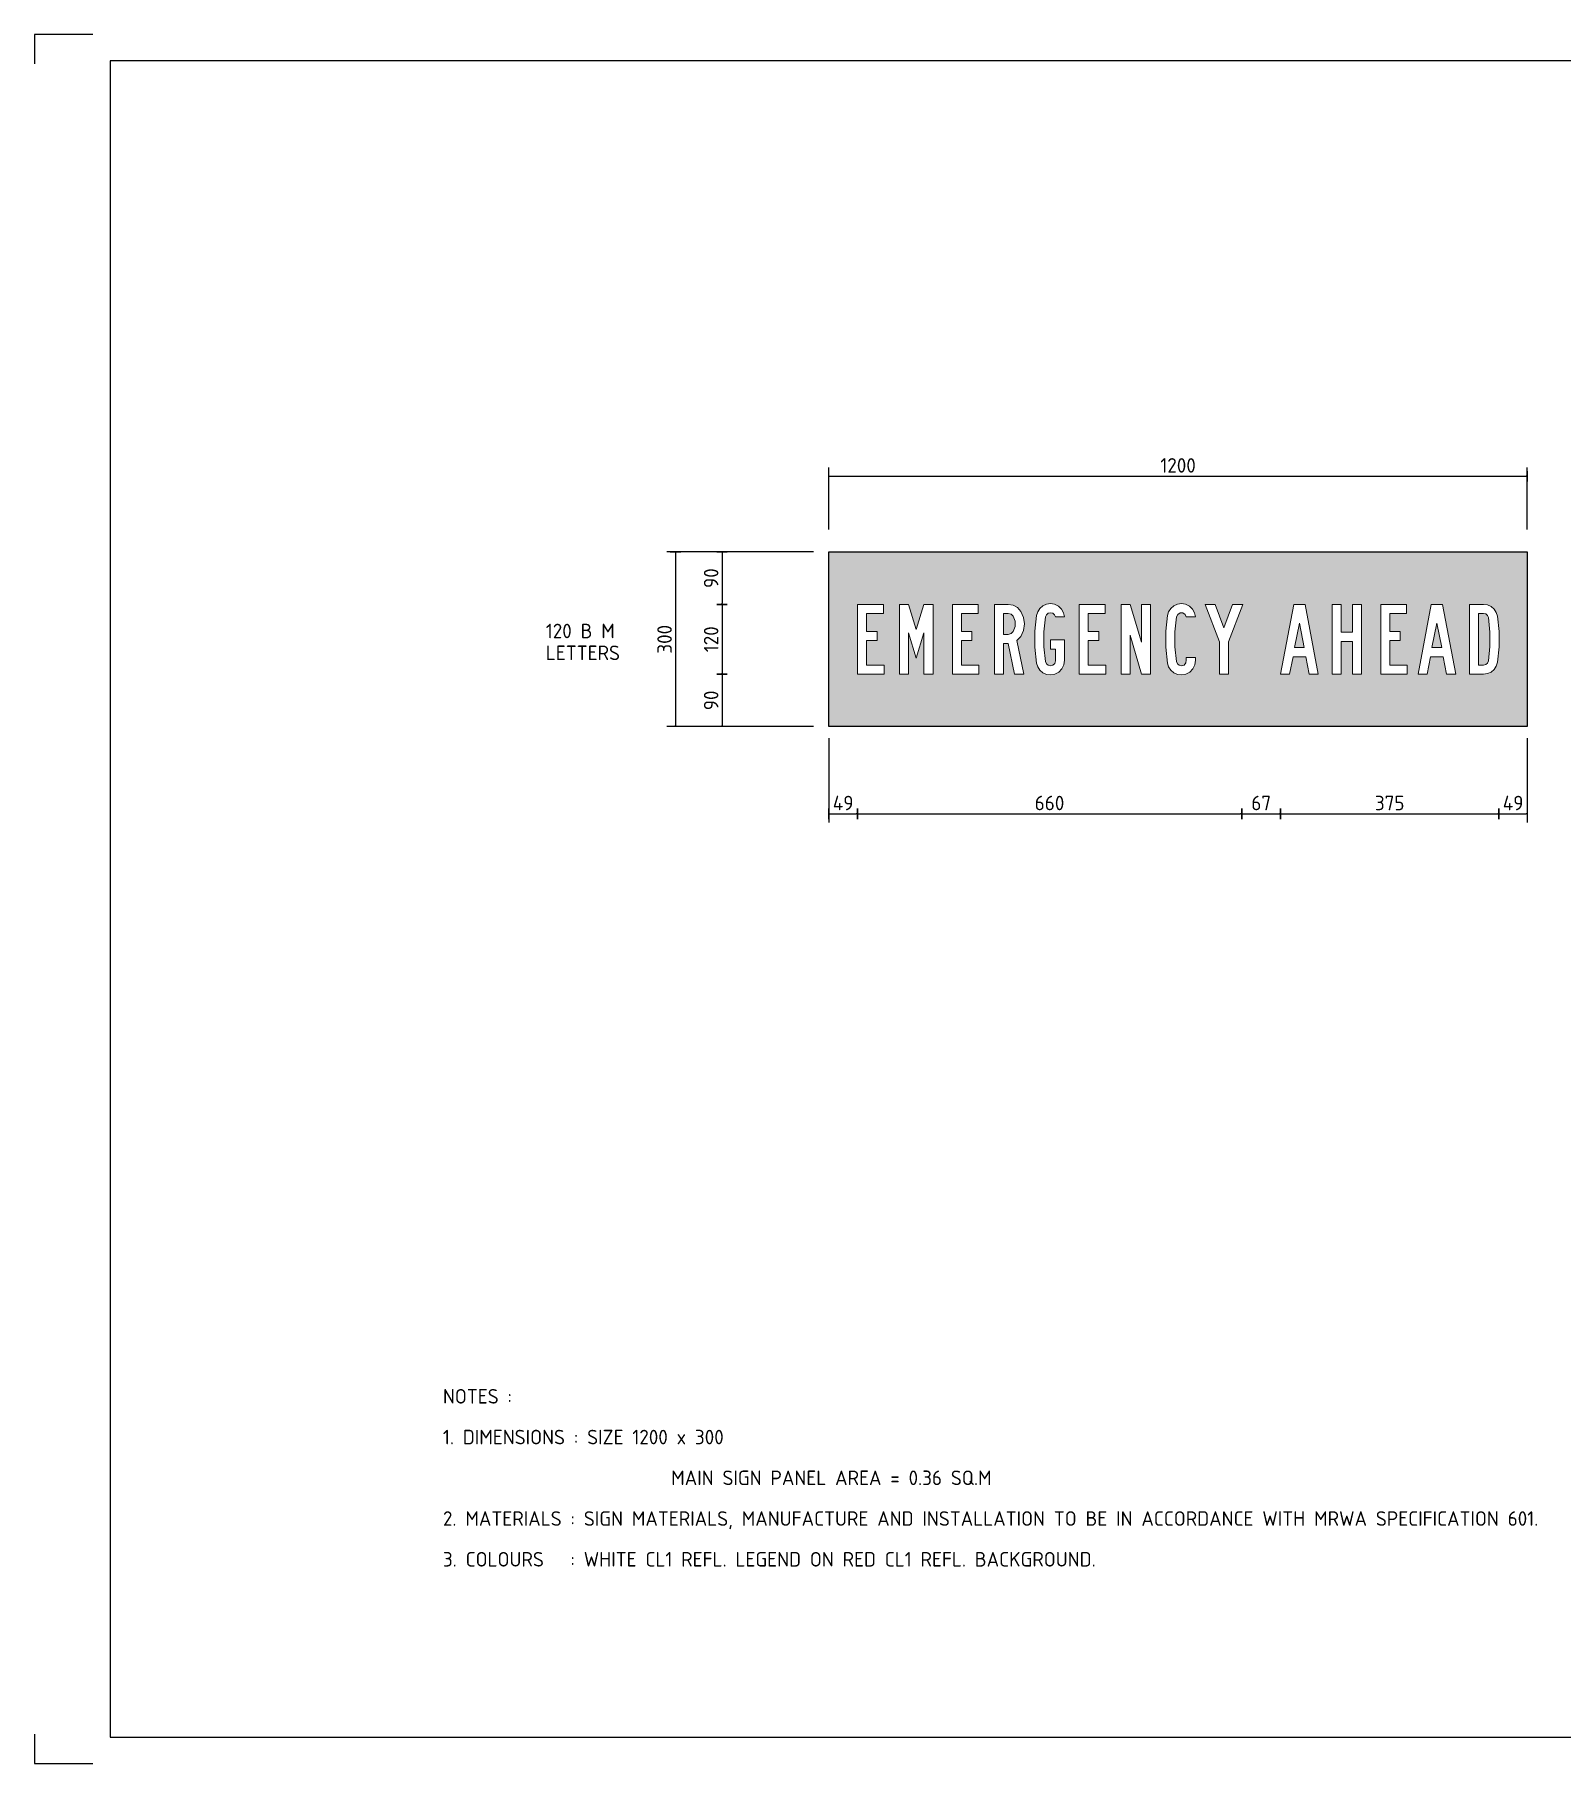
# Model space of a CAD drawing. Extents: x 0 to 420, y 0 to 297.
# Drawn here: x 0 to 262.3, y 0 to 297 of the extents above; entities that cross this region are included whole.
import ezdxf
from ezdxf.enums import TextEntityAlignment as Align

# ---------------------------------------------------------------- set-up
doc = ezdxf.new("R2010")
doc.units = 0
doc.layers.get('0').update_dxf_attribs({"linetype": 'CONTINUOUS'})
doc.layers.get('DEFPOINTS').update_dxf_attribs({"linetype": 'CONTINUOUS'})
for name, color, linetype in [('COMMENTS', 4, 'CONTINUOUS'), ('L25', 1, 'CONTINUOUS'), ('L35', 3, 'CONTINUOUS'), ('NOTES', 1, 'CONTINUOUS'), ('red', 10, 'CONTINUOUS'), ('T25', 1, 'CONTINUOUS'), ('TBLK18', 4, 'CONTINUOUS'), ('TBLK25', 1, 'CONTINUOUS'), ('TBLK35', 3, 'CONTINUOUS'), ('TBLK50', 7, 'CONTINUOUS')]:
    doc.layers.add(name, color=color, linetype=linetype)
doc.styles.add('ISO', font='iso3098b.shx')
doc.dimstyles.new('SIGNSDIM', dxfattribs={"dimtxt": 2.5, "dimasz": 0.2, "dimexe": 1.5, "dimexo": 2, "dimtad": 1, "dimdec": 4, "dimlfac": 10, "dimrnd": 1, "dimdsep": 46, "dimtxsty": 'ISO', "dimblk": 'SGNDIM', "dimcen": 2.5, "dimse2": 1, "dimadec": 0, "dimazin": 0, "dimtfac": 1, "dimtdec": 4, "dimtix": 1, "dimtmove": 0, "dimatfit": 3, "dimldrblk": 'SGNDIM', "dimfxl": 1, "dimtolj": 1, "dimtzin": 0, "dimarcsym": 0})

# ---------------------------------------------------------------- blocks, each defined once
blk = doc.blocks.new('SGNDIM')
for p, q in [((0, 0), (-1, 0)), ((0, 4.5), (0, -4.5))]:
    blk.add_line(p, q)
blk = doc.blocks.new('*D2')
at = {"layer": 'DEFPOINTS', "color": 0, "transparency": 16777216}
for p in [(135.83, 208.12), (110.11, 178.12), (135.83, 178.12)]:
    blk.add_point(p, dxfattribs=at)
at = {"layer": 'T25', "color": 0, "lineweight": -2, "transparency": 16777216}
for p, q in [((133.83, 208.12), (108.61, 208.12)), ((110.11, 207.92), (110.11, 178.32)), ((133.83, 178.12), (108.61, 178.12))]:
    blk.add_line(p, q, dxfattribs=at)
at = {"layer": 'T25', "color": 0, "lineweight": -2, "transparency": 16777216, "xscale": 0.2, "yscale": 0.2, "zscale": 0.2}
for p, rotation in [((110.11, 208.12), 90), ((110.11, 178.12), 270)]:
    blk.add_blockref('SGNDIM', p, dxfattribs=dict(at, rotation=rotation))
at = {"layer": 'T25', "color": 0, "transparency": 16777216, "insert": (108.24, 193.12), "char_height": 2.5, "attachment_point": 5, "rotation": 90, "style": 'ISO'}
blk.add_mtext('\\A1;300', dxfattribs=at)
blk = doc.blocks.new('*D3')
at = {"layer": 'DEFPOINTS', "color": 0, "transparency": 16777216}
for p in [(136.47, 178.12), (141.36, 178.12), (141.36, 163.12)]:
    blk.add_point(p, dxfattribs=at)
at = {"layer": 'T25', "color": 0, "lineweight": -2, "transparency": 16777216}
for p, q in [((136.47, 176.12), (136.47, 161.62)), ((136.67, 163.12), (141.16, 163.12))]:
    blk.add_line(p, q, dxfattribs=at)
at = {"layer": 'T25', "color": 0, "lineweight": -2, "transparency": 16777216, "xscale": 0.2, "yscale": 0.2, "zscale": 0.2, "rotation": 180}
blk.add_blockref('SGNDIM', (136.47, 163.12), dxfattribs=at)
at = {"layer": 'T25', "color": 0, "lineweight": -2, "transparency": 16777216, "xscale": 0.2, "yscale": 0.2, "zscale": 0.2}
blk.add_blockref('SGNDIM', (141.36, 163.12), dxfattribs=at)
at = {"layer": 'T25', "color": 0, "transparency": 16777216, "insert": (138.92, 164.99), "char_height": 2.5, "attachment_point": 5, "style": 'ISO'}
blk.add_mtext('\\A1;49', dxfattribs=at)
blk = doc.blocks.new('*D4')
at = {"layer": 'DEFPOINTS', "color": 0, "transparency": 16777216}
for p in [(141.36, 178.12), (207.41, 178.12), (207.41, 163.12)]:
    blk.add_point(p, dxfattribs=at)
at = {"layer": 'T25', "color": 0, "lineweight": -2, "transparency": 16777216}
blk.add_line((141.56, 163.12), (207.21, 163.12), dxfattribs=at)
at = {"layer": 'T25', "color": 0, "lineweight": -2, "transparency": 16777216, "xscale": 0.2, "yscale": 0.2, "zscale": 0.2, "rotation": 180}
blk.add_blockref('SGNDIM', (141.36, 163.12), dxfattribs=at)
at = {"layer": 'T25', "color": 0, "lineweight": -2, "transparency": 16777216, "xscale": 0.2, "yscale": 0.2, "zscale": 0.2}
blk.add_blockref('SGNDIM', (207.41, 163.12), dxfattribs=at)
at = {"layer": 'T25', "color": 0, "transparency": 16777216, "insert": (174.38, 164.99), "char_height": 2.5, "attachment_point": 5, "style": 'ISO'}
blk.add_mtext('\\A1;660', dxfattribs=at)
blk = doc.blocks.new('*D5')
at = {"layer": 'DEFPOINTS', "color": 0, "transparency": 16777216}
for p in [(207.41, 178.12), (214.08, 178.12), (214.08, 163.12)]:
    blk.add_point(p, dxfattribs=at)
at = {"layer": 'T25', "color": 0, "lineweight": -2, "transparency": 16777216}
blk.add_line((207.61, 163.12), (213.88, 163.12), dxfattribs=at)
at = {"layer": 'T25', "color": 0, "lineweight": -2, "transparency": 16777216, "xscale": 0.2, "yscale": 0.2, "zscale": 0.2, "rotation": 180}
blk.add_blockref('SGNDIM', (207.41, 163.12), dxfattribs=at)
at = {"layer": 'T25', "color": 0, "lineweight": -2, "transparency": 16777216, "xscale": 0.2, "yscale": 0.2, "zscale": 0.2}
blk.add_blockref('SGNDIM', (214.08, 163.12), dxfattribs=at)
at = {"layer": 'T25', "color": 0, "transparency": 16777216, "insert": (210.75, 164.99), "char_height": 2.5, "attachment_point": 5, "style": 'ISO'}
blk.add_mtext('\\A1;67', dxfattribs=at)
blk = doc.blocks.new('*D6')
at = {"layer": 'DEFPOINTS', "color": 0, "transparency": 16777216}
for p in [(214.08, 178.12), (251.58, 178.12), (251.58, 163.12)]:
    blk.add_point(p, dxfattribs=at)
at = {"layer": 'T25', "color": 0, "lineweight": -2, "transparency": 16777216}
blk.add_line((214.28, 163.12), (251.38, 163.12), dxfattribs=at)
at = {"layer": 'T25', "color": 0, "lineweight": -2, "transparency": 16777216, "xscale": 0.2, "yscale": 0.2, "zscale": 0.2, "rotation": 180}
blk.add_blockref('SGNDIM', (214.08, 163.12), dxfattribs=at)
at = {"layer": 'T25', "color": 0, "lineweight": -2, "transparency": 16777216, "xscale": 0.2, "yscale": 0.2, "zscale": 0.2}
blk.add_blockref('SGNDIM', (251.58, 163.12), dxfattribs=at)
at = {"layer": 'T25', "color": 0, "transparency": 16777216, "insert": (232.83, 164.99), "char_height": 2.5, "attachment_point": 5, "style": 'ISO'}
blk.add_mtext('\\A1;375', dxfattribs=at)
blk = doc.blocks.new('*D7')
at = {"layer": 'DEFPOINTS', "color": 0, "transparency": 16777216}
for p in [(251.58, 178.12), (256.47, 178.12), (256.47, 163.12)]:
    blk.add_point(p, dxfattribs=at)
at = {"layer": 'T25', "color": 0, "lineweight": -2, "transparency": 16777216}
for p, q in [((256.47, 176.12), (256.47, 161.62)), ((251.78, 163.12), (256.27, 163.12))]:
    blk.add_line(p, q, dxfattribs=at)
at = {"layer": 'T25', "color": 0, "lineweight": -2, "transparency": 16777216, "xscale": 0.2, "yscale": 0.2, "zscale": 0.2, "rotation": 180}
blk.add_blockref('SGNDIM', (251.58, 163.12), dxfattribs=at)
at = {"layer": 'T25', "color": 0, "lineweight": -2, "transparency": 16777216, "xscale": 0.2, "yscale": 0.2, "zscale": 0.2}
blk.add_blockref('SGNDIM', (256.47, 163.12), dxfattribs=at)
at = {"layer": 'T25', "color": 0, "transparency": 16777216, "insert": (254.03, 164.99), "char_height": 2.5, "attachment_point": 5, "style": 'ISO'}
blk.add_mtext('\\A1;49', dxfattribs=at)
blk = doc.blocks.new('*D8')
at = {"layer": 'DEFPOINTS', "color": 0, "transparency": 16777216}
for p in [(134.91, 208.12), (118.11, 199.12), (134.91, 199.12)]:
    blk.add_point(p, dxfattribs=at)
at = {"layer": 'T25', "color": 0, "lineweight": -2, "transparency": 16777216}
for p, q in [((132.91, 208.12), (116.61, 208.12)), ((118.11, 207.92), (118.11, 199.32))]:
    blk.add_line(p, q, dxfattribs=at)
at = {"layer": 'T25', "color": 0, "lineweight": -2, "transparency": 16777216, "xscale": 0.2, "yscale": 0.2, "zscale": 0.2}
for p, rotation in [((118.11, 208.12), 90), ((118.11, 199.12), 270)]:
    blk.add_blockref('SGNDIM', p, dxfattribs=dict(at, rotation=rotation))
at = {"layer": 'T25', "color": 0, "transparency": 16777216, "insert": (116.24, 203.62), "char_height": 2.5, "attachment_point": 5, "rotation": 90, "style": 'ISO'}
blk.add_mtext('\\A1;90', dxfattribs=at)
blk = doc.blocks.new('*D9')
at = {"layer": 'DEFPOINTS', "color": 0, "transparency": 16777216}
for p in [(146.11, 199.12), (118.11, 187.12), (146.11, 187.12)]:
    blk.add_point(p, dxfattribs=at)
at = {"layer": 'T25', "color": 0, "lineweight": -2, "transparency": 16777216}
blk.add_line((118.11, 198.92), (118.11, 187.32), dxfattribs=at)
at = {"layer": 'T25', "color": 0, "lineweight": -2, "transparency": 16777216, "xscale": 0.2, "yscale": 0.2, "zscale": 0.2}
for p, rotation in [((118.11, 199.12), 90), ((118.11, 187.12), 270)]:
    blk.add_blockref('SGNDIM', p, dxfattribs=dict(at, rotation=rotation))
at = {"layer": 'T25', "color": 0, "transparency": 16777216, "insert": (116.24, 193.12), "char_height": 2.5, "attachment_point": 5, "rotation": 90, "style": 'ISO'}
blk.add_mtext('\\A1;120', dxfattribs=at)
blk = doc.blocks.new('*D10')
at = {"layer": 'DEFPOINTS', "color": 0, "transparency": 16777216}
for p in [(134.91, 187.12), (118.11, 178.12), (134.91, 178.12)]:
    blk.add_point(p, dxfattribs=at)
at = {"layer": 'T25', "color": 0, "lineweight": -2, "transparency": 16777216}
for p, q in [((118.11, 186.92), (118.11, 178.32)), ((132.91, 178.12), (116.61, 178.12))]:
    blk.add_line(p, q, dxfattribs=at)
at = {"layer": 'T25', "color": 0, "lineweight": -2, "transparency": 16777216, "xscale": 0.2, "yscale": 0.2, "zscale": 0.2}
for p, rotation in [((118.11, 187.12), 90), ((118.11, 178.12), 270)]:
    blk.add_blockref('SGNDIM', p, dxfattribs=dict(at, rotation=rotation))
at = {"layer": 'T25', "color": 0, "transparency": 16777216, "insert": (116.24, 182.62), "char_height": 2.5, "attachment_point": 5, "rotation": 90, "style": 'ISO'}
blk.add_mtext('\\A1;90', dxfattribs=at)
blk = doc.blocks.new('*D11')
at = {"layer": 'DEFPOINTS', "color": 0, "transparency": 16777216}
for p in [(256.47, 221.12), (136.47, 209.97), (256.47, 209.97)]:
    blk.add_point(p, dxfattribs=at)
at = {"layer": 'T25', "color": 0, "lineweight": -2, "transparency": 16777216}
for p, q in [((136.47, 211.97), (136.47, 222.62)), ((136.67, 221.12), (256.27, 221.12)), ((256.47, 211.97), (256.47, 222.62))]:
    blk.add_line(p, q, dxfattribs=at)
at = {"layer": 'T25', "color": 0, "lineweight": -2, "transparency": 16777216, "xscale": 0.2, "yscale": 0.2, "zscale": 0.2, "rotation": 180}
blk.add_blockref('SGNDIM', (136.47, 221.12), dxfattribs=at)
at = {"layer": 'T25', "color": 0, "lineweight": -2, "transparency": 16777216, "xscale": 0.2, "yscale": 0.2, "zscale": 0.2}
blk.add_blockref('SGNDIM', (256.47, 221.12), dxfattribs=at)
at = {"layer": 'T25', "color": 0, "transparency": 16777216, "insert": (196.47, 222.99), "char_height": 2.5, "attachment_point": 5, "style": 'ISO'}
blk.add_mtext('\\A1;1200', dxfattribs=at)
blk = doc.blocks.new('BLK7DES')
at = {"layer": 'COMMENTS', "style": 'ISO'}
for s, p in [('120 B M', (0, 0)), ('LETTERS', (0, -3.75))]:
    blk.add_text(s, height=2.5, dxfattribs=at).set_placement(p)
blk = doc.blocks.new('A3BBLK')
at = {"layer": 'TBLK25'}
for p, q in [((10, 297), (0, 297)), ((0, 297), (0, 292)), ((0, 5), (0, 0)), ((0, 0), (10, 0))]:
    blk.add_line(p, q, dxfattribs=at)
at = {"layer": 'TBLK50'}
for p, q in [((415.5, 292.5), (13, 292.5)), ((13, 292.5), (13, 4.5)), ((13, 4.5), (415.5, 4.5))]:
    blk.add_line(p, q, dxfattribs=at)
blk = doc.blocks.new('a3_in_vtblk')
blk.add_blockref('A3BBLK', (0, 0))
at = {"layer": 'TBLK18', "style": 'ISO'}
for tag, p, height in [('GROUND_SURVEY_STD.', (381.88, 126.11), 1.8), ('SURVEY_CAPTURE_DATE', (381.95, 122.61), 1.8), ('MAPPING_SURVEY_STD.', (381.95, 119.11), 1.8), ('MAPPING_CAPTURE_DATE', (381.95, 115.61), 1.8), ('PROJECT_ZONE', (381.95, 112.11), 1.8), ('HEIGHT_DATUM', (381.95, 108.61), 1.8), ('CLIENT_STREET_NAME', (355.51, 86.94), 1.5), ('CLIENT_TELEPHONE_NO.', (368.31, 84.68), 1.5), ('CLIENT_SUBURB_POSTCODE', (388.49, 86.94), 1.5), ('CLIENT_FAX_NO.', (393.56, 84.68), 1.5), ('STREET_NAME', (355.51, 62.1), 1.5), ('SUBURB_POSTCODE', (388.49, 62.1), 1.5), ('TELEPHONE_NO.', (368.31, 59.84), 1.5), ('FAX_NO.', (393.56, 59.84), 1.5)]:
    blk.add_attdef(tag, p, '', height=height, dxfattribs=at)
for tag, p in [('CLIENT_MR_DIRECTORATE', (381.5, 92.96)), ('MR_DIRECTORATE', (381.5, 68.12))]:
    blk.add_attdef(tag, text='', height=1.5, dxfattribs=at).set_placement(p, align=Align.CENTER)
at = {"layer": 'TBLK25', "style": 'ISO'}
for tag, height, p in [('CLIENT_MR__BRANCH', 2, (381.5, 90.04)), ('MR_BRANCH', 2, (381.5, 65.2)), ('ROAD_SECTION', 1.75, (384.5, 29.16)), ('SLK', 1.75, (384.5, 26.11)), ('CHAINAGE', 1.75, (384.5, 19.21))]:
    blk.add_attdef(tag, text='', height=height, dxfattribs=at).set_placement(p, align=Align.CENTER)
for tag, p, height in [('FILE_NUMBER', (371.77, 54.24), 2.5), ('DESIGNED_/_DRAWN', (371.77, 49.49), 2), ('VERIFIED', (371.77, 44.49), 2), ('APPROVED', (371.77, 39.49), 2), ('LOCAL_AUTHORITY', (370.48, 16.73), 1.25)]:
    blk.add_attdef(tag, p, '', height=height, dxfattribs=at)
at = {"layer": 'TBLK35', "style": 'ISO', "width": 0.9}
for tag, p in [('ROAD_PROJECT&NUMBER', (384.5, 32.23)), ('DRAWING_DESCRIPTION', (384.5, 22.29))]:
    blk.add_attdef(tag, text='', height=2.5, dxfattribs=at).set_placement(p, align=Align.CENTER)
at = {"layer": 'TBLK50', "style": 'ISO'}
blk.add_attdef('MRWA_DRG_NUMBER', (356.29, 6.08), '', height=5, dxfattribs=at)

msp = doc.modelspace()

# ---------------------------------------------------------------- hatches: boundary and pattern name
at = {"layer": 'red'}
h = msp.add_hatch(color=256, dxfattribs=at)
h.paths.add_polyline_path([(136.470175, 178.117584), (136.470175, 208.117584), (256.470175, 208.117584), (256.470175, 178.117584)])
h.paths.add_polyline_path([(237.691799, 187.119877), (239.967313, 199.118417), (241.887407, 199.118417), (244.167007, 187.119877), (242.60642, 187.119877), (242.00588, 190.118491), (239.84884, 190.118491), (239.2483, 187.119877)], flags=16)
h.paths.add_polyline_path([(231.294212, 199.118417), (235.730852, 199.118417), (235.730852, 197.557831), (232.854798, 197.557831), (232.854798, 194.440743), (234.652332, 194.440743), (234.652332, 192.880157), (232.854798, 192.880157), (232.854798, 188.680464), (235.849326, 188.680464), (235.849326, 187.119877), (231.294212, 187.119877)], flags=16)
h.paths.add_polyline_path([(222.935678, 199.118417), (224.496264, 199.118417), (224.496264, 194.318184), (226.412272, 194.318184), (226.412272, 199.118417), (227.972859, 199.118417), (227.972859, 187.119877), (226.412272, 187.119877), (226.412272, 192.757598), (224.496264, 192.757598), (224.496264, 187.119877), (222.935678, 187.119877)], flags=16)
h.paths.add_polyline_path([(214.074652, 187.119877), (216.354252, 199.118417), (218.274345, 199.118417), (220.54986, 187.119877), (218.993359, 187.119877), (218.392819, 190.118491), (216.235778, 190.118491), (215.635239, 187.119877)], flags=16)
h.paths.add_polyline_path([(201.107895, 199.118417), (202.848235, 199.118417), (204.343456, 195.098477), (205.842763, 199.118417), (207.583103, 199.118417), (205.12375, 192.700403), (205.12375, 187.119877), (203.567248, 187.119877), (203.567248, 192.700403)], flags=16)
h.paths.add_polyline_path([(186.690855, 199.118417), (188.247356, 199.118417), (190.167449, 192.639124), (190.167449, 199.118417), (191.728035, 199.118417), (191.728035, 187.119877), (190.167449, 187.119877), (188.247356, 193.840204), (188.247356, 187.119877), (186.690855, 187.119877)], flags=16)
h.paths.add_polyline_path([(179.476207, 199.118417), (183.912848, 199.118417), (183.912848, 197.557831), (181.036793, 197.557831), (181.036793, 194.440743), (182.834327, 194.440743), (182.834327, 192.880157), (181.036793, 192.880157), (181.036793, 188.680464), (184.031321, 188.680464), (184.031321, 187.119877), (179.476207, 187.119877)], flags=16)
h.paths.add_polyline_path([(157.689277, 199.118417), (162.130003, 199.118417), (162.130003, 197.557831), (159.249863, 197.557831), (159.249863, 194.440743), (161.047397, 194.440743), (161.047397, 192.880157), (159.249863, 192.880157), (159.249863, 188.680464), (162.248477, 188.680464), (162.248477, 187.119877), (157.689277, 187.119877)], flags=16)
h.paths.add_polyline_path([(148.61173, 199.118417), (150.172316, 199.118417), (151.491869, 194.80025), (152.811423, 199.118417), (154.367924, 199.118417), (154.367924, 187.119877), (152.811423, 187.119877), (152.811423, 194.19971), (151.491869, 189.881543), (150.172316, 194.19971), (150.172316, 187.119877), (148.61173, 187.119877)], flags=16)
h.paths.add_polyline_path([(141.397082, 199.118417), (145.833722, 199.118417), (145.833722, 197.557831), (142.957668, 197.557831), (142.957668, 194.440743), (144.755202, 194.440743), (144.755202, 192.880157), (142.957668, 192.880157), (142.957668, 188.680464), (145.956282, 188.680464), (145.956282, 187.119877), (141.397082, 187.119877)], flags=16)
h.paths.add_polyline_path([(168.744111, 192.880157), (169.941105, 187.119877), (168.384604, 187.119877), (167.301999, 192.398091), (166.464511, 192.398091), (166.464511, 187.119877), (164.903925, 187.119877), (164.903925, 199.118417), (167.301999, 199.118417), (168.147657, 198.975432), (168.895267, 198.55873), (169.463125, 197.917338), (169.916594, 196.87967), (170.075921, 195.760297), (169.916594, 194.636838), (169.463125, 193.599171)], flags=16)
h.paths.add_polyline_path([(167.301999, 193.958677), (166.464511, 193.958677), (166.464511, 197.557831), (167.301999, 197.557831), (167.78815, 197.431186), (168.143571, 197.07985), (168.46631, 196.217851), (168.46631, 195.298657), (168.143571, 194.440743), (167.78815, 194.085322)], flags=0)
h.paths.add_polyline_path([(175.378646, 196.957291), (176.939232, 196.957291), (176.792161, 197.672219), (176.440825, 198.309527), (175.913821, 198.812019), (175.260172, 199.130673), (174.541159, 199.236891), (173.862998, 199.147014), (173.237946, 198.865128), (172.719113, 198.423915), (172.343265, 197.851973), (172.143085, 197.198324), (171.857113, 194.485682), (171.857113, 191.752613), (172.143085, 189.03997), (172.343265, 188.386322), (172.719113, 187.814379), (173.237946, 187.373166), (173.862998, 187.095365), (174.541159, 187.001403), (175.301025, 187.128048), (175.987356, 187.49164), (176.518446, 188.051327), (176.849356, 188.749914), (176.939232, 189.517951), (176.939232, 192.998631), (174.541159, 192.998631), (174.541159, 191.438044), (175.378646, 191.438044), (175.378646, 189.399477), (175.268343, 188.978691), (174.961945, 188.672293), (174.541159, 188.557905), (174.153055, 188.651867), (173.850742, 188.913326), (173.699586, 189.281003), (173.429956, 191.834319), (173.429956, 194.403976), (173.699586, 196.957291), (173.850742, 197.329054), (174.153055, 197.586428), (174.541159, 197.68039), (174.925177, 197.586428), (175.22749, 197.329054)], flags=16)
h.paths.add_polyline_path([(197.038932, 199.236891), (197.762031, 199.130673), (198.415679, 198.812019), (198.942684, 198.309527), (199.29402, 197.672219), (199.437005, 196.957291), (197.880504, 196.957291), (197.680324, 197.390333), (197.279965, 197.647707), (196.801984, 197.647707), (196.401624, 197.390333), (196.201444, 196.957291), (195.931814, 194.403976), (195.931814, 191.834319), (196.201444, 189.281003), (196.3526, 188.913326), (196.654913, 188.651867), (197.038932, 188.557905), (197.496486, 188.69272), (197.811054, 189.048141), (197.880504, 189.517951), (197.880504, 190.000017), (199.437005, 190.000017), (199.437005, 189.517951), (199.347129, 188.749914), (199.020304, 188.051327), (198.485129, 187.49164), (197.802884, 187.128048), (197.038932, 187.001403), (196.364856, 187.095365), (195.739805, 187.373166), (195.220971, 187.814379), (194.845123, 188.386322), (194.640858, 189.03997), (194.354886, 191.752613), (194.354886, 194.485682), (194.640858, 197.198324), (194.845123, 197.851973), (195.220971, 198.423915), (195.739805, 198.865128), (196.364856, 199.147014)], flags=16)
h.paths.add_polyline_path([(217.314299, 195.878771), (216.472726, 191.679077), (218.151786, 191.679077)], flags=0)
h.paths.add_polyline_path([(240.92736, 195.878771), (240.089873, 191.679077), (241.768933, 191.679077)], flags=0)
h.paths.add_polyline_path([(248.950898, 188.680464), (248.109326, 188.680464), (248.109326, 197.557831), (248.950898, 197.557831), (249.334917, 197.467954), (249.63723, 197.206495), (249.788386, 196.838817), (250.049845, 194.363123), (250.049845, 191.875172), (249.788386, 189.399477), (249.63723, 189.0318), (249.334917, 188.774426)], flags=0)
h.paths.add_polyline_path([(248.950898, 187.119877), (246.548739, 187.119877), (246.548739, 199.118417), (248.950898, 199.118417), (249.624974, 199.024455), (250.250025, 198.746654), (250.768859, 198.301356), (251.144707, 197.733499), (251.348972, 197.07985), (251.622688, 194.444829), (251.622688, 191.793466), (251.348972, 189.158444), (251.144707, 188.504796), (250.768859, 187.936938), (250.250025, 187.49164), (249.624974, 187.213839)], flags=16)
h.paths.add_polyline_path([(114.362605, 190.501935), (114.362605, 195.733234), (118.112605, 195.733234), (118.112605, 190.501935)], flags=9)

# ---------------------------------------------------------------- linework, layer by layer
at = {"layer": 'L25'}
msp.add_lwpolyline([(136.470175, 178.117584), (136.470175, 208.117584), (256.470175, 208.117584), (256.470175, 178.117584)], close=True, dxfattribs=at)
at = {"layer": 'red', "lineweight": 0}
for points in [[(141.397082, 199.118417), (145.833722, 199.118417), (145.833722, 197.557831), (142.957668, 197.557831), (142.957668, 194.440743), (144.755202, 194.440743), (144.755202, 192.880157), (142.957668, 192.880157), (142.957668, 188.680464), (145.956282, 188.680464), (145.956282, 187.119877), (141.397082, 187.119877), (141.397082, 199.118417)], [(148.61173, 199.118417), (150.172316, 199.118417), (151.491869, 194.80025), (152.811423, 199.118417), (154.367924, 199.118417), (154.367924, 187.119877), (152.811423, 187.119877), (152.811423, 194.19971), (151.491869, 189.881543), (150.172316, 194.19971), (150.172316, 187.119877), (148.61173, 187.119877), (148.61173, 199.118417)], [(157.689277, 199.118417), (162.130003, 199.118417), (162.130003, 197.557831), (159.249863, 197.557831), (159.249863, 194.440743), (161.047397, 194.440743), (161.047397, 192.880157), (159.249863, 192.880157), (159.249863, 188.680464), (162.248477, 188.680464), (162.248477, 187.119877), (157.689277, 187.119877), (157.689277, 199.118417)], [(168.744111, 192.880157), (169.941105, 187.119877), (168.384604, 187.119877), (167.301999, 192.398091), (166.464511, 192.398091), (166.464511, 187.119877), (164.903925, 187.119877), (164.903925, 199.118417), (167.301999, 199.118417), (168.147657, 198.975432), (168.895267, 198.55873), (169.463125, 197.917338), (169.916594, 196.87967), (170.075921, 195.760297), (169.916594, 194.636838), (169.463125, 193.599171)], [(175.378646, 196.957291), (176.939232, 196.957291), (176.792161, 197.672219), (176.440825, 198.309527), (175.913821, 198.812019), (175.260172, 199.130673), (174.541159, 199.236891), (173.862998, 199.147014), (173.237946, 198.865128), (172.719113, 198.423915), (172.343265, 197.851973), (172.143085, 197.198324), (171.857113, 194.485682), (171.857113, 191.752613), (172.143085, 189.03997), (172.343265, 188.386322), (172.719113, 187.814379), (173.237946, 187.373166), (173.862998, 187.095365), (174.541159, 187.001403), (175.301025, 187.128048), (175.987356, 187.49164), (176.518446, 188.051327), (176.849356, 188.749914), (176.939232, 189.517951), (176.939232, 192.998631), (174.541159, 192.998631), (174.541159, 191.438044), (175.378646, 191.438044), (175.378646, 189.399477), (175.268343, 188.978691), (174.961945, 188.672293), (174.541159, 188.557905), (174.153055, 188.651867), (173.850742, 188.913326), (173.699586, 189.281003), (173.429956, 191.834319), (173.429956, 194.403976), (173.699586, 196.957291), (173.850742, 197.329054), (174.153055, 197.586428), (174.541159, 197.68039), (174.925177, 197.586428), (175.22749, 197.329054)], [(179.476207, 199.118417), (183.912848, 199.118417), (183.912848, 197.557831), (181.036793, 197.557831), (181.036793, 194.440743), (182.834327, 194.440743), (182.834327, 192.880157), (181.036793, 192.880157), (181.036793, 188.680464), (184.031321, 188.680464), (184.031321, 187.119877), (179.476207, 187.119877), (179.476207, 199.118417)], [(186.690855, 199.118417), (188.247356, 199.118417), (190.167449, 192.639124), (190.167449, 199.118417), (191.728035, 199.118417), (191.728035, 187.119877), (190.167449, 187.119877), (188.247356, 193.840204), (188.247356, 187.119877), (186.690855, 187.119877), (186.690855, 199.118417)], [(197.038932, 199.236891), (197.762031, 199.130673), (198.415679, 198.812019), (198.942684, 198.309527), (199.29402, 197.672219), (199.437005, 196.957291), (197.880504, 196.957291), (197.680324, 197.390333), (197.279965, 197.647707), (196.801984, 197.647707), (196.401624, 197.390333), (196.201444, 196.957291), (195.931814, 194.403976), (195.931814, 191.834319), (196.201444, 189.281003), (196.3526, 188.913326), (196.654913, 188.651867), (197.038932, 188.557905), (197.496486, 188.69272), (197.811054, 189.048141), (197.880504, 189.517951), (197.880504, 190.000017), (199.437005, 190.000017), (199.437005, 189.517951), (199.347129, 188.749914), (199.020304, 188.051327), (198.485129, 187.49164), (197.802884, 187.128048), (197.038932, 187.001403), (196.364856, 187.095365), (195.739805, 187.373166), (195.220971, 187.814379), (194.845123, 188.386322), (194.640858, 189.03997), (194.354886, 191.752613), (194.354886, 194.485682), (194.640858, 197.198324), (194.845123, 197.851973), (195.220971, 198.423915), (195.739805, 198.865128), (196.364856, 199.147014)], [(201.107895, 199.118417), (202.848235, 199.118417), (204.343456, 195.098477), (205.842763, 199.118417), (207.583103, 199.118417), (205.12375, 192.700403), (205.12375, 187.119877), (203.567248, 187.119877), (203.567248, 192.700403), (201.107895, 199.118417)], [(214.074652, 187.119877), (216.354252, 199.118417), (218.274345, 199.118417), (220.54986, 187.119877), (218.993359, 187.119877), (218.392819, 190.118491), (216.235778, 190.118491), (215.635239, 187.119877), (214.074652, 187.119877)], [(222.935678, 199.118417), (224.496264, 199.118417), (224.496264, 194.318184), (226.412272, 194.318184), (226.412272, 199.118417), (227.972859, 199.118417), (227.972859, 187.119877), (226.412272, 187.119877), (226.412272, 192.757598), (224.496264, 192.757598), (224.496264, 187.119877), (222.935678, 187.119877), (222.935678, 199.118417)], [(231.294212, 199.118417), (235.730852, 199.118417), (235.730852, 197.557831), (232.854798, 197.557831), (232.854798, 194.440743), (234.652332, 194.440743), (234.652332, 192.880157), (232.854798, 192.880157), (232.854798, 188.680464), (235.849326, 188.680464), (235.849326, 187.119877), (231.294212, 187.119877), (231.294212, 199.118417)], [(237.691799, 187.119877), (239.967313, 199.118417), (241.887407, 199.118417), (244.167007, 187.119877), (242.60642, 187.119877), (242.00588, 190.118491), (239.84884, 190.118491), (239.2483, 187.119877), (237.691799, 187.119877)], [(248.950898, 187.119877), (246.548739, 187.119877), (246.548739, 199.118417), (248.950898, 199.118417), (249.624974, 199.024455), (250.250025, 198.746654), (250.768859, 198.301356), (251.144707, 197.733499), (251.348972, 197.07985), (251.622688, 194.444829), (251.622688, 191.793466), (251.348972, 189.158444), (251.144707, 188.504796), (250.768859, 187.936938), (250.250025, 187.49164), (249.624974, 187.213839)], [(167.301999, 193.958677), (166.464511, 193.958677), (166.464511, 197.557831), (167.301999, 197.557831), (167.78815, 197.431186), (168.143571, 197.07985), (168.46631, 196.217851), (168.46631, 195.298657), (168.143571, 194.440743), (167.78815, 194.085322)], [(248.950898, 188.680464), (248.109326, 188.680464), (248.109326, 197.557831), (248.950898, 197.557831), (249.334917, 197.467954), (249.63723, 197.206495), (249.788386, 196.838817), (250.049845, 194.363123), (250.049845, 191.875172), (249.788386, 189.399477), (249.63723, 189.0318), (249.334917, 188.774426)], [(217.314299, 195.878771), (216.472726, 191.679077), (218.151786, 191.679077)], [(240.92736, 195.878771), (240.089873, 191.679077), (241.768933, 191.679077)]]:
    msp.add_lwpolyline(points, close=True, dxfattribs=at)

# ---------------------------------------------------------------- block references
at = {"color": 1}
msp.add_blockref('a3_in_vtblk', (0, 0), dxfattribs=at)
at = {"layer": 'L35'}
msp.add_blockref('BLK7DES', (87.837798, 193.290953), dxfattribs=at)

# ---------------------------------------------------------------- texts
at = {"layer": 'NOTES', "style": 'ISO'}
for s, p in [('NOTES :', (70.164132, 61.816611)), ('1. DIMENSIONS : SIZE 1200 x 300', (70.164132, 54.816611)), ('0.36 SQ.M', (150.164132, 47.816611)), ('2. MATERIALS : SIGN MATERIALS, MANUFACTURE AND INSTALLATION TO BE IN ACCORDANCE WITH MRWA SPECIFICATION 601.', (70.164132, 40.816611)), ('3. COLOURS   : WHITE CL1 REFL. LEGEND ON RED CL1 REFL. BACKGROUND.', (70.164132, 33.816611))]:
    msp.add_text(s, height=2.5, dxfattribs=at).set_placement(p)
msp.add_text('MAIN SIGN PANEL AREA = ', height=2.5, dxfattribs=at).set_placement((150.164132, 47.816611), align=Align.RIGHT)

# ---------------------------------------------------------------- dimensions: what is measured, and where the dimension line sits
at = {"layer": 'T25'}
for base, p1, p2, override, picture, middle in [((256.470175, 221.117584), (136.470175, 209.974727), (256.470175, 209.974727), {"dimse2": 0}, '*D11', (196.470175, 222.992584)), ((207.407789, 163.117584), (141.360061, 178.117584), (207.407789, 178.117584), {"dimse1": 1}, '*D4', (174.383925, 164.992584)), ((214.084152, 163.117584), (207.407789, 178.117584), (214.084152, 178.117584), {"dimse1": 1}, '*D5', (210.74597, 164.992584)), ((251.580289, 163.117584), (214.084152, 178.117584), (251.580289, 178.117584), {"dimse1": 1}, '*D6', (232.83222, 164.992584)), ((256.470175, 163.117584), (251.580289, 178.117584), (256.470175, 178.117584), {"dimse1": 1, "dimse2": 0}, '*D7', (254.025232, 164.992584))]:
    dim = msp.add_linear_dim(base=base, p1=p1, p2=p2, dimstyle='SIGNSDIM', override=override, dxfattribs=at)
    dim.commit()
    dim.dimension.update_dxf_attribs({"geometry": picture, "text_midpoint": middle})
for base, p1, p2, override, picture, middle in [((110.112605, 178.117584), (135.826891, 208.117584), (135.826891, 178.117584), {"dimse2": 0}, '*D2', (108.237605, 193.117584)), ((118.112605, 187.117584), (146.112605, 199.117584), (146.112605, 187.117584), {"dimse1": 1}, '*D9', (116.237605, 193.117584)), ((118.112605, 178.117584), (134.912605, 187.117584), (134.912605, 178.117584), {"dimse1": 1, "dimse2": 0}, '*D10', (116.237605, 182.617584))]:
    dim = msp.add_linear_dim(base=base, p1=p1, p2=p2, angle=90, dimstyle='SIGNSDIM', override=override, dxfattribs=at)
    dim.commit()
    dim.dimension.update_dxf_attribs({"geometry": picture, "text_midpoint": middle})
dim = msp.add_linear_dim(base=(118.112605, 199.117584), p1=(134.912605, 208.117584), p2=(134.912605, 199.117584), angle=90, dimstyle='SIGNSDIM', dxfattribs=at)
dim.commit()
dim.dimension.update_dxf_attribs({"geometry": '*D8', "text_midpoint": (116.237605, 203.617584)})
dim = msp.add_linear_dim(base=(141.360061, 163.117584), p1=(136.470175, 178.117584), p2=(141.360061, 178.117584), dimstyle='SIGNSDIM', dxfattribs=at)
dim.commit()
dim.dimension.update_dxf_attribs({"geometry": '*D3', "text_midpoint": (138.915118, 164.992584)})

doc.saveas('drawing.dxf')
